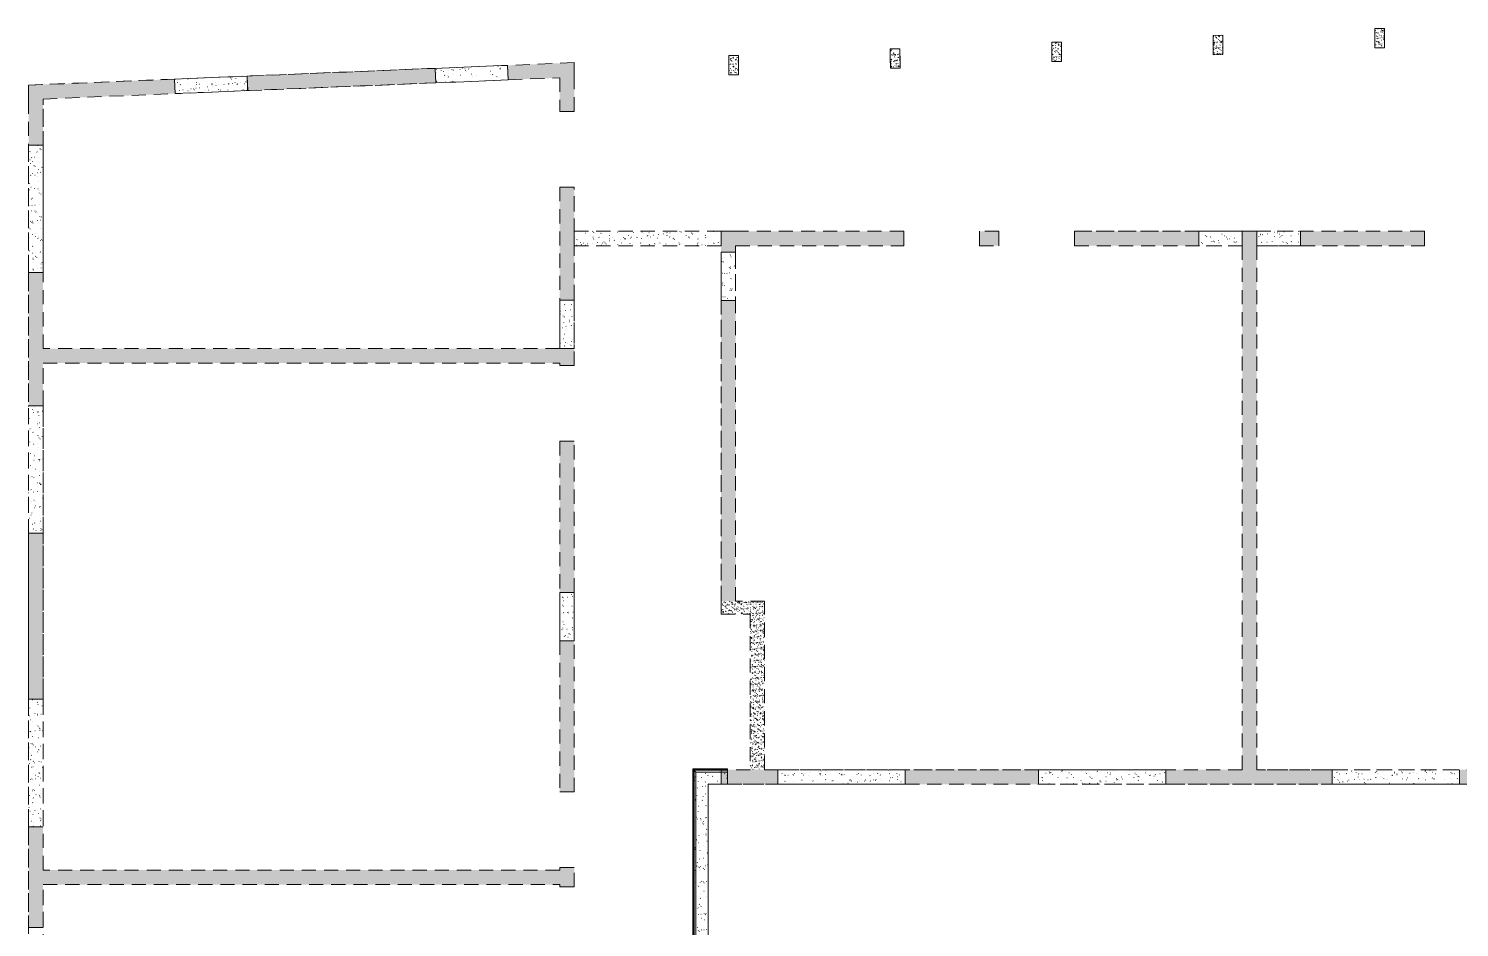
# Model space of a CAD drawing. Header units: metres. Extents: x 399 to 3028, y -427 to 863.
# Drawn here: x 589.57 to 607.33, y -393.47 to -382.33 of the extents above; entities that cross this region are included whole.
import ezdxf

# ---------------------------------------------------------------- set-up
doc = ezdxf.new("R2010")
doc.units = ezdxf.units.M
doc.linetypes.add('Caché', pattern=[0.265, 0.175, -0.09])
for name, color, linetype, lineweight in [('A-WALL', 113, 'Continuous', 18), ('A-WALL-PATT', 111, 'Continuous', 18), ('S-COLS', 52, 'Continuous', 18)]:
    doc.layers.add(name, color=color, linetype=linetype, lineweight=lineweight)
pattern_1 = [(37.5, (117.709333, -43.356), (-0.0020069574, 0.055181266), [0.004, -0.04, 0.004, -0.045, -0.046]), (37.5, (117.709333, -43.356), (-0.0020069574, 0.055181266), [-0.092, 0.004, -0.043]), (7.5, (117.70933, -43.356), (0.0509497245, 0.080337573), [0.004, -0.02, 0.004, -0.035, -0.015]), (7.5, (117.70933, -43.356), (0.0509497245, 0.080337573), [-0.063, 0.004, -0.011]), (327.5, (117.674333, -43.356), (0.0890447396, 0.0001853188), [0.004, -0.011, 0.004, -0.048, -0.067]), (327.5, (117.674333, -43.356), (0.0890447396, 0.0001853188), [-0.066, 0.004, -0.063]), (317.5, (117.67433, -43.356), (0.0859352035, 0.025693205), [0.004, -0.003, 0.004, -0.03, -0.039]), (317.5, (117.67433, -43.356), (0.0859352035, 0.025693205), [-0.041, 0.004, -0.035])]
pattern_2 = [(37.5, (117.70933, -43.356), (-0.004214223, 0.14676253), [0.003, -0.112, 0.003, -0.126, -0.124]), (37.5, (117.70933, -43.356), (-0.004214223, 0.14676253), [-0.245, 0.003, -0.12]), (7.5, (117.70933, -43.356), (0.135030934, 0.215468436), [0.003, -0.059, 0.003, -0.101, -0.04]), (7.5, (117.70933, -43.356), (0.135030934, 0.215468436), [-0.167, 0.003, -0.037]), (327.5, (117.61533, -43.356), (0.23745264, 0.000494183), [0.003, -0.035, 0.003, -0.134, -0.179]), (327.5, (117.61533, -43.356), (0.23745264, 0.000494183), [-0.175, 0.003, -0.176]), (317.5, (117.61533, -43.356), (0.22924279, 0.06663139), [0.003, -0.016, 0.003, -0.087, -0.103]), (317.5, (117.61533, -43.356), (0.22924279, 0.06663139), [-0.109, 0.003, -0.1])]

msp = doc.modelspace()

# ---------------------------------------------------------------- hatches: boundary and pattern name
at = {"layer": 'A-WALL', "linetype": 'Caché'}
h = msp.add_hatch(dxfattribs=at)
h.set_pattern_fill('FP_14', color=94, style=0, pattern_type=2)
h.set_pattern_definition(pattern_2)
h.paths.add_polyline_path([(592.2833, -382.9141), (592.2908, -383.094), (591.3915, -383.1311), (591.3841, -382.9513)])
h = msp.add_hatch(dxfattribs=at)
h.set_pattern_fill('FP_14', color=94, style=0, pattern_type=2)
h.set_pattern_definition(pattern_2)
h.paths.add_polyline_path([(595.5156, -382.7807), (595.523, -382.9605), (594.6238, -382.9977), (594.6163, -382.8178)])
h = msp.add_hatch(dxfattribs=at)
h.set_pattern_fill('FP_14', color=94, style=0, pattern_type=2)
h.set_pattern_definition(pattern_2)
h.paths.add_polyline_path([(589.7529, -385.3508), (589.5729, -385.3508), (589.5728, -383.7708), (589.7528, -383.7708)])
h = msp.add_hatch(dxfattribs=at)
h.set_pattern_fill('FP_14', color=94, style=0, pattern_type=2)
h.set_pattern_definition(pattern_2)
h.paths.add_polyline_path([(596.3429, -385.0179), (596.3429, -384.8379), (598.1654, -384.8379), (598.1654, -385.0179)])
h = msp.add_hatch(dxfattribs=at)
h.set_pattern_fill('FP_14', color=94, style=0, pattern_type=2)
h.set_pattern_definition(pattern_2)
h.paths.add_polyline_path([(604.0921, -384.8379), (604.6321, -384.8379), (604.6321, -385.0179), (604.0921, -385.0179)])
h = msp.add_hatch(dxfattribs=at)
h.set_pattern_fill('FP_14', color=94, style=0, pattern_type=2)
h.set_pattern_definition(pattern_2)
h.paths.add_polyline_path([(605.3521, -384.8379), (605.3521, -385.0179), (604.8121, -385.0179), (604.8121, -384.8379)])
h = msp.add_hatch(dxfattribs=at)
h.set_pattern_fill('FP_14', color=94, style=0, pattern_type=2)
h.set_pattern_definition(pattern_2)
h.paths.add_polyline_path([(598.1654, -385.6973), (598.1654, -385.0973), (598.3454, -385.0973), (598.3454, -385.6973)])
h = msp.add_hatch(dxfattribs=at)
h.set_pattern_fill('FP_14', color=94, style=0, pattern_type=2)
h.set_pattern_definition(pattern_2)
h.paths.add_polyline_path([(596.3429, -386.2942), (596.1629, -386.2942), (596.1629, -385.6942), (596.3429, -385.6942)])
h = msp.add_hatch(dxfattribs=at)
h.set_pattern_fill('FP_14', color=94, style=0, pattern_type=2)
h.set_pattern_definition(pattern_2)
h.paths.add_polyline_path([(589.7529, -388.5852), (589.5729, -388.5852), (589.5729, -387.0052), (589.7529, -387.0052)])
h = msp.add_hatch(dxfattribs=at)
h.set_pattern_fill('FP_14', color=94, style=0, pattern_type=2)
h.set_pattern_definition(pattern_2)
h.paths.add_polyline_path([(596.3429, -389.9194), (596.1629, -389.9194), (596.1629, -389.3194), (596.3429, -389.3194)])
h = msp.add_hatch(dxfattribs=at)
h.set_pattern_fill('FP_14', color=94, style=0, pattern_type=2)
h.set_pattern_definition(pattern_2)
h.paths.add_polyline_path([(589.753, -392.2252), (589.573, -392.2252), (589.5729, -390.6452), (589.7529, -390.6452)])
at = {"layer": 'A-WALL'}
h = msp.add_hatch(dxfattribs=at)
h.set_pattern_fill('FP_29', color=94, style=0, pattern_type=2)
h.set_pattern_definition([(37.638, (122.44833, -43.356), (-0.004567696, 0.146751955), [0.003, -0.112, 0.003, -0.126, -0.123]), (37.638, (122.44833, -43.356), (-0.004567696, 0.146751955), [-0.245, 0.003, -0.12]), (7.537, (122.44833, -43.356), (0.1339004, 0.215424424), [0.003, -0.059, 0.003, -0.101, -0.04]), (7.537, (122.44833, -43.356), (0.1339004, 0.215424424), [-0.166, 0.003, -0.036]), (327.371, (122.35533, -43.356), (0.23661097, 0.00049876), [0.003, -0.035, 0.003, -0.133, -0.178]), (327.371, (122.35533, -43.356), (0.23661097, 0.00049876), [-0.175, 0.003, -0.175]), (317.358, (122.35533, -43.356), (0.227936024, 0.06741787), [0.003, -0.016, 0.003, -0.086, -0.103]), (317.358, (122.35533, -43.356), (0.227936024, 0.06741787), [-0.109, 0.003, -0.099])])
h.paths.add_polyline_path([(597.813, -394.6674), (597.813, -391.5082), (597.853, -391.5482), (597.853, -394.6274)])
h = msp.add_hatch(dxfattribs=at)
h.set_pattern_fill('FP_36', color=94, style=0, pattern_type=2)
h.set_pattern_definition([(37.362, (117.70933, -46.788), (-0.004655543, 0.146165406), [0.003, -0.112, 0.003, -0.126, -0.124]), (37.362, (117.70933, -46.788), (-0.004655543, 0.146165406), [-0.245, 0.003, -0.12]), (7.463, (117.70933, -46.788), (0.135299935, 0.21438966), [0.003, -0.059, 0.003, -0.101, -0.04]), (7.463, (117.70933, -46.788), (0.135299935, 0.21438966), [-0.167, 0.003, -0.037]), (327.629, (117.61533, -46.788), (0.236915525, 0.0001842), [0.003, -0.035, 0.003, -0.134, -0.179]), (327.629, (117.61533, -46.788), (0.236915525, 0.0001842), [-0.175, 0.003, -0.175]), (317.642, (117.61533, -46.788), (0.22907695, 0.067199334), [0.003, -0.016, 0.003, -0.086, -0.103]), (317.642, (117.61533, -46.788), (0.22907695, 0.067199334), [-0.109, 0.003, -0.099])])
h.paths.add_polyline_path([(597.813, -391.5082), (598.2453, -391.5082), (598.2453, -391.5482), (597.853, -391.5482)])
at = {"layer": 'A-WALL', "linetype": 'Caché'}
h = msp.add_hatch(dxfattribs=at)
h.set_pattern_fill('FP_14', color=94, style=0, pattern_type=2)
h.set_pattern_definition(pattern_2)
h.paths.add_polyline_path([(597.853, -391.6982), (597.853, -391.5482), (598.2453, -391.5482), (598.2453, -391.6982), (598.003, -391.6982)])
h = msp.add_hatch(dxfattribs=at)
h.set_pattern_fill('FP_14', color=94, style=0, pattern_type=2)
h.set_pattern_definition(pattern_2)
h.paths.add_polyline_path([(598.8709, -391.6982), (598.8709, -391.5182), (600.4509, -391.5182), (600.4509, -391.6982)])
h = msp.add_hatch(dxfattribs=at)
h.set_pattern_fill('FP_14', color=94, style=0, pattern_type=2)
h.set_pattern_definition(pattern_2)
h.paths.add_polyline_path([(602.1053, -391.6982), (602.1053, -391.5182), (603.6853, -391.5182), (603.6853, -391.6982)])
h = msp.add_hatch(dxfattribs=at)
h.set_pattern_fill('FP_14', color=94, style=0, pattern_type=2)
h.set_pattern_definition(pattern_2)
h.paths.add_polyline_path([(605.7456, -391.6982), (605.7456, -391.5182), (607.3256, -391.5182), (607.3256, -391.6982)])
h = msp.add_hatch(dxfattribs=at)
h.set_pattern_fill('FP_14', color=94, style=0, pattern_type=2)
h.set_pattern_definition(pattern_2)
h.paths.add_polyline_path([(598.003, -394.6274), (597.853, -394.6274), (597.853, -391.6982), (598.003, -391.6982), (598.003, -394.4774)])
at = {"layer": 'A-WALL-PATT'}
h = msp.add_hatch(dxfattribs=at)
h.set_pattern_fill('FP_13', color=94, style=0, pattern_type=2)
h.set_pattern_definition(pattern_1)
h.paths.add_polyline_path([(595.523, -382.9605), (595.5156, -382.7807), (596.3428, -382.7465), (596.3428, -382.9267), (596.1628, -382.9341)])
h.paths.add_polyline_path([(592.2908, -383.094), (592.2833, -382.9141), (594.6163, -382.8178), (594.6238, -382.9977)])
h.paths.add_polyline_path([(589.5728, -383.2062), (589.5728, -383.026), (591.3841, -382.9513), (591.3915, -383.1311), (589.7528, -383.1987)])
h = msp.add_hatch(dxfattribs=at)
h.set_pattern_fill('FP_13', color=94, style=0, pattern_type=2)
h.set_pattern_definition(pattern_1)
h.paths.add_polyline_path([(596.1634, -418.609), (596.3434, -418.609), (596.3434, -419.1489), (596.1634, -419.1365)])
h.paths.add_polyline_path([(596.1633, -415.7945), (596.3433, -415.7945), (596.3433, -417.669), (596.1633, -417.669)])
h.paths.add_polyline_path([(596.1633, -413.3201), (596.3433, -413.3201), (596.3433, -415.1945), (596.1633, -415.1945)])
h.paths.add_polyline_path([(596.1633, -412.1401), (596.3433, -412.1401), (596.3433, -412.3801), (596.1633, -412.3801), (596.1633, -412.35), (596.1633, -412.17)])
h.paths.add_polyline_path([(596.1632, -409.3256), (596.3432, -409.3256), (596.3432, -411.2001), (596.1632, -411.2001)])
h.paths.add_polyline_path([(596.1632, -406.8511), (596.3432, -406.8511), (596.3432, -408.7256), (596.1632, -408.7256)])
h.paths.add_polyline_path([(596.1632, -405.6711), (596.3432, -405.6711), (596.3432, -405.9111), (596.1632, -405.9111), (596.1632, -405.881), (596.1632, -405.701)])
h.paths.add_polyline_path([(596.1631, -402.8573), (596.3431, -402.8573), (596.3432, -404.7311), (596.1632, -404.7311)])
h.paths.add_polyline_path([(596.1631, -400.3822), (596.3431, -400.3821), (596.3431, -402.2573), (596.1631, -402.2573)])
h.paths.add_polyline_path([(596.1631, -399.2022), (596.3431, -399.2021), (596.3431, -399.4421), (596.1631, -399.4422), (596.1631, -399.4121), (596.1631, -399.2321)])
h.paths.add_polyline_path([(596.163, -396.3877), (596.343, -396.3877), (596.3431, -398.2621), (596.1631, -398.2622)])
h.paths.add_polyline_path([(596.163, -393.9132), (596.343, -393.9132), (596.343, -395.7877), (596.163, -395.7877)])
h.paths.add_polyline_path([(596.163, -392.7332), (596.343, -392.7332), (596.343, -392.9732), (596.163, -392.9732), (596.163, -392.9431), (596.163, -392.7631)])
h.paths.add_polyline_path([(596.1629, -389.9194), (596.3429, -389.9194), (596.343, -391.7932), (596.163, -391.7932)])
h.paths.add_polyline_path([(596.1629, -387.4442), (596.3429, -387.4442), (596.3429, -389.3194), (596.1629, -389.3194)])
h.paths.add_polyline_path([(596.1629, -386.2942), (596.3429, -386.2942), (596.3429, -386.5042), (596.1629, -386.5042), (596.1629, -386.4742)])
h.paths.add_polyline_path([(596.1629, -384.2917), (596.3429, -384.2917), (596.3429, -385.6942), (596.1629, -385.6942)])
h.paths.add_polyline_path([(596.1628, -382.9341), (596.3428, -382.9267), (596.3428, -383.3517), (596.1628, -383.3517)])
h = msp.add_hatch(dxfattribs=at)
h.set_pattern_fill('FP_13', color=94, style=0, pattern_type=2)
h.set_pattern_definition(pattern_1)
h.paths.add_polyline_path([(589.7528, -383.7708), (589.5728, -383.7708), (589.5728, -383.2062), (589.7528, -383.1987)])
h.paths.add_polyline_path([(589.7529, -387.0052), (589.5729, -387.0052), (589.5729, -385.3508), (589.7529, -385.3508), (589.7529, -386.2943), (589.7529, -386.4743)])
h.paths.add_polyline_path([(589.7529, -390.6452), (589.5729, -390.6452), (589.5729, -388.5852), (589.7529, -388.5852)])
h.paths.add_polyline_path([(589.753, -393.4741), (589.573, -393.4741), (589.573, -392.2252), (589.753, -392.2252), (589.753, -392.7632), (589.753, -392.9432)])
h.paths.add_polyline_path([(589.753, -397.1141), (589.573, -397.1141), (589.573, -395.0541), (589.753, -395.0541)])
h.paths.add_polyline_path([(589.7531, -399.9431), (589.5731, -399.9431), (589.5731, -398.6941), (589.7531, -398.6941), (589.7531, -399.2322), (589.7531, -399.4122)])
h.paths.add_polyline_path([(589.7531, -403.5831), (589.5731, -403.5831), (589.5731, -401.5231), (589.7531, -401.5231)])
h.paths.add_polyline_path([(589.7532, -406.412), (589.5732, -406.412), (589.5732, -405.1631), (589.7532, -405.1631), (589.7532, -405.7011), (589.7532, -405.8811)])
h.paths.add_polyline_path([(589.7532, -410.052), (589.5732, -410.052), (589.5732, -407.992), (589.7532, -407.992)])
h.paths.add_polyline_path([(589.7533, -412.881), (589.5733, -412.881), (589.5733, -411.632), (589.7533, -411.632), (589.7533, -412.1701), (589.7533, -412.3501)])
h.paths.add_polyline_path([(589.7533, -416.521), (589.5733, -416.521), (589.5733, -414.461), (589.7533, -414.461)])
h.paths.add_polyline_path([(589.7534, -418.8738), (589.5734, -418.8614), (589.5734, -418.101), (589.7534, -418.101), (589.7534, -418.6934)])
h = msp.add_hatch(dxfattribs=at)
h.set_pattern_fill('FP_13', color=94, style=0, pattern_type=2)
h.set_pattern_definition(pattern_1)
h.paths.add_polyline_path([(598.3454, -385.0973), (598.1654, -385.0973), (598.1654, -384.8379), (598.3454, -384.8379), (598.3454, -385.0179)])
h.paths.add_polyline_path([(598.3454, -389.4287), (598.1654, -389.4287), (598.1654, -385.6973), (598.3454, -385.6973)])
h = msp.add_hatch(dxfattribs=at)
h.set_pattern_fill('FP_13', color=94, style=0, pattern_type=2)
h.set_pattern_definition(pattern_1)
h.paths.add_polyline_path([(614.2012, -385.0179), (614.2012, -384.8379), (614.5161, -384.8379), (614.5161, -385.0179), (614.3361, -385.0179)])
h.paths.add_polyline_path([(611.4857, -385.0179), (611.4857, -384.8379), (613.2612, -384.8379), (613.2612, -385.0179)])
h.paths.add_polyline_path([(609.0207, -385.0179), (609.0207, -384.8379), (610.8857, -384.8379), (610.8857, -385.0179)])
h.paths.add_polyline_path([(607.8313, -385.0179), (607.8313, -384.8379), (608.0807, -384.8379), (608.0807, -385.0179), (608.0472, -385.0179), (607.8672, -385.0179)])
h.paths.add_polyline_path([(605.3521, -385.0179), (605.3521, -384.8379), (606.8913, -384.8379), (606.8913, -385.0179)])
h.paths.add_polyline_path([(604.6321, -385.0179), (604.6321, -384.8379), (604.8121, -384.8379), (604.8121, -385.0179)])
h.paths.add_polyline_path([(602.5518, -385.0179), (602.5518, -384.8379), (604.0921, -384.8379), (604.0921, -385.0179)])
h.paths.add_polyline_path([(601.3718, -385.0179), (601.3718, -384.8379), (601.6118, -384.8379), (601.6118, -385.0179)])
h.paths.add_polyline_path([(598.3454, -385.0179), (598.3454, -384.8379), (600.4318, -384.8379), (600.4318, -385.0179)])
h = msp.add_hatch(dxfattribs=at)
h.set_pattern_fill('FP_13', color=94, style=0, pattern_type=2)
h.set_pattern_definition(pattern_1)
h.paths.add_polyline_path([(604.8121, -391.5182), (604.6321, -391.5182), (604.6321, -385.0179), (604.8121, -385.0179)])
h = msp.add_hatch(dxfattribs=at)
h.set_pattern_fill('FP_13', color=94, style=0, pattern_type=2)
h.set_pattern_definition(pattern_1)
h.paths.add_polyline_path([(589.7529, -386.4743), (589.7529, -386.2943), (596.1629, -386.2942), (596.1629, -386.4742)])
h = msp.add_hatch(dxfattribs=at)
h.set_pattern_fill('FP_13', color=94, style=0, pattern_type=2)
h.set_pattern_definition(pattern_1)
h.paths.add_polyline_path([(598.1654, -389.5887), (598.1654, -389.4287), (598.3454, -389.4287), (598.7055, -389.4286), (598.7055, -389.5886), (598.5255, -389.5886)])
h = msp.add_hatch(dxfattribs=at)
h.set_pattern_fill('FP_13', color=94, style=0, pattern_type=2)
h.set_pattern_definition(pattern_1)
h.paths.add_polyline_path([(598.5255, -389.5886), (598.7055, -389.5886), (598.7055, -391.5182), (598.5255, -391.5182)])
h = msp.add_hatch(dxfattribs=at)
h.set_pattern_fill('FP_13', color=94, style=0, pattern_type=2)
h.set_pattern_definition(pattern_1)
h.paths.add_polyline_path([(613.7942, -391.6982), (613.7942, -391.5182), (613.9862, -391.5182), (614.1462, -391.5182), (614.5161, -391.5182), (614.5161, -391.6982)])
h.paths.add_polyline_path([(610.1541, -391.6982), (610.1541, -391.5182), (612.2142, -391.5182), (612.2142, -391.6982)])
h.paths.add_polyline_path([(607.3256, -391.6982), (607.3256, -391.5182), (607.8672, -391.5182), (608.0472, -391.5182), (608.5741, -391.5182), (608.5741, -391.6982)])
h.paths.add_polyline_path([(603.6853, -391.6982), (603.6853, -391.5182), (604.6321, -391.5182), (604.8121, -391.5182), (605.7456, -391.5182), (605.7456, -391.6982)])
h.paths.add_polyline_path([(600.4509, -391.6982), (600.4509, -391.5182), (602.1053, -391.5182), (602.1053, -391.6982)])
h.paths.add_polyline_path([(598.1655, -391.6982), (598.1655, -391.5182), (598.5255, -391.5182), (598.7055, -391.5182), (598.8709, -391.5182), (598.8709, -391.6982)])
h = msp.add_hatch(dxfattribs=at)
h.set_pattern_fill('FP_13', color=94, style=0, pattern_type=2)
h.set_pattern_definition(pattern_1)
h.paths.add_polyline_path([(589.753, -392.9432), (589.753, -392.7632), (596.163, -392.7631), (596.163, -392.9431)])
at = {"layer": 'S-COLS', "linetype": 'Caché'}
h = msp.add_hatch(dxfattribs=at)
h.set_pattern_fill('FP_13', color=94, style=0, pattern_type=2)
h.set_pattern_definition(pattern_1)
h.paths.add_polyline_path([(606.2757, -382.5653), (606.2751, -382.3253), (606.3951, -382.3251), (606.3957, -382.5651)])
h = msp.add_hatch(dxfattribs=at)
h.set_pattern_fill('FP_13', color=94, style=0, pattern_type=2)
h.set_pattern_definition(pattern_1)
h.paths.add_polyline_path([(602.2686, -382.7315), (602.268, -382.4915), (602.388, -382.4912), (602.3886, -382.7312)])
h = msp.add_hatch(dxfattribs=at)
h.set_pattern_fill('FP_13', color=94, style=0, pattern_type=2)
h.set_pattern_definition(pattern_1)
h.paths.add_polyline_path([(604.2721, -382.6484), (604.2716, -382.4084), (604.3916, -382.4081), (604.3921, -382.6481)])
h = msp.add_hatch(dxfattribs=at)
h.set_pattern_fill('FP_13', color=94, style=0, pattern_type=2)
h.set_pattern_definition(pattern_1)
h.paths.add_polyline_path([(598.2615, -382.8976), (598.2609, -382.6576), (598.3809, -382.6574), (598.3815, -382.8974)])
h = msp.add_hatch(dxfattribs=at)
h.set_pattern_fill('FP_13', color=94, style=0, pattern_type=2)
h.set_pattern_definition(pattern_1)
h.paths.add_polyline_path([(600.265, -382.8146), (600.2645, -382.5746), (600.3845, -382.5743), (600.385, -382.8143)])

# ---------------------------------------------------------------- linework, layer by layer
at = {"layer": 'A-WALL', "color": 94, "linetype": 'Caché'}
for p, q in [((596.3428, -382.7465), (589.5728, -383.026)), ((596.3428, -382.7465), (595.5156, -382.7807)), ((596.3428, -382.9267), (596.3428, -382.7465)), ((596.3428, -382.7465), (596.3428, -382.9267)), ((596.3428, -382.7465), (596.3428, -382.7465)), ((591.3841, -382.9513), (592.2833, -382.9141)), ((594.6163, -382.8178), (592.2833, -382.9141)), ((592.2833, -382.9141), (592.2908, -383.094)), ((592.2908, -383.094), (592.2833, -382.9141)), ((592.2833, -382.9141), (592.2833, -382.9141)), ((594.6163, -382.8178), (595.5156, -382.7807)), ((594.6238, -382.9977), (594.6163, -382.8178)), ((594.6238, -382.9977), (594.6163, -382.8178)), ((594.6163, -382.8178), (594.6163, -382.8178)), ((595.5156, -382.7807), (595.523, -382.9605)), ((595.523, -382.9605), (595.5156, -382.7807)), ((595.5156, -382.7807), (595.5156, -382.7807)), ((591.3841, -382.9513), (589.5728, -383.026)), ((589.5728, -383.026), (589.5728, -383.2062)), ((589.5728, -383.2062), (589.5728, -383.026)), ((589.5728, -383.026), (589.5728, -383.026)), ((589.7528, -383.1987), (596.1628, -382.9341)), ((591.3915, -383.1311), (591.3841, -382.9513)), ((591.3915, -383.1311), (591.3841, -382.9513)), ((591.3841, -382.9513), (591.3841, -382.9513)), ((592.2908, -383.094), (591.3915, -383.1311)), ((592.2908, -383.094), (594.6238, -382.9977)), ((592.2908, -383.094), (592.2908, -383.094)), ((595.523, -382.9605), (594.6238, -382.9977)), ((594.6238, -382.9977), (594.6238, -382.9977)), ((595.523, -382.9605), (596.1628, -382.9341)), ((595.523, -382.9605), (595.523, -382.9605)), ((596.1628, -382.9341), (596.1628, -383.3517)), ((596.1628, -382.9341), (596.1628, -382.9341)), ((596.1628, -382.9341), (596.1628, -383.3517)), ((596.3428, -383.3517), (596.3428, -382.9267)), ((596.3428, -383.3517), (596.3428, -382.9267)), ((589.5728, -383.2062), (589.5728, -383.7708)), ((589.5728, -383.2062), (589.5734, -418.8614)), ((589.7528, -383.1987), (591.3915, -383.1311)), ((589.7528, -383.7708), (589.7528, -383.1987)), ((589.7529, -386.2943), (589.7528, -383.1987)), ((589.7528, -383.1987), (589.7528, -383.1987)), ((591.3915, -383.1311), (591.3915, -383.1311)), ((596.1628, -383.3517), (596.3428, -383.3517)), ((596.1628, -383.3517), (596.1628, -383.3517)), ((596.3428, -383.3517), (596.1628, -383.3517)), ((596.3428, -383.3517), (596.3428, -383.3517)), ((589.5728, -383.7708), (589.7528, -383.7708)), ((589.5728, -383.7708), (589.7528, -383.7708)), ((589.5729, -385.3508), (589.5728, -383.7708)), ((589.5728, -383.7708), (589.5728, -383.7708)), ((589.7528, -383.7708), (589.7528, -383.7708)), ((589.7528, -383.7708), (589.7529, -385.3508)), ((596.1629, -384.2917), (596.1629, -385.6942)), ((596.3429, -384.2917), (596.1629, -384.2917)), ((596.1629, -384.2917), (596.1629, -384.2917)), ((596.1629, -384.2917), (596.1629, -386.2942)), ((596.1629, -384.2917), (596.3429, -384.2917)), ((596.3429, -385.6942), (596.3429, -384.2917)), ((596.3429, -386.5042), (596.3429, -384.2917)), ((596.3429, -384.2917), (596.3429, -384.2917)), ((596.3429, -384.8379), (596.3429, -384.8379)), ((596.3429, -384.8379), (598.1654, -384.8379)), ((598.1654, -384.8379), (596.3429, -384.8379)), ((596.3429, -385.0179), (596.3429, -384.8379)), ((596.3429, -384.8379), (596.3429, -385.0179)), ((598.3454, -384.8379), (598.1654, -384.8379)), ((598.1654, -384.8379), (598.1654, -385.0973)), ((598.1654, -384.8379), (598.3454, -384.8379)), ((598.1654, -384.8379), (598.1654, -384.8379)), ((598.1654, -384.8379), (598.1654, -389.4282)), ((598.1654, -384.8379), (598.1654, -384.8379)), ((598.1654, -384.8379), (598.1654, -385.0179)), ((598.1654, -385.0179), (598.1654, -384.8379)), ((600.4318, -384.8379), (598.3454, -384.8379)), ((600.4318, -384.8379), (598.3454, -384.8379)), ((600.4318, -385.0179), (600.4318, -384.8379)), ((600.4318, -384.8379), (600.4318, -385.0179)), ((600.4318, -384.8379), (600.4318, -384.8379)), ((601.6118, -384.8379), (601.3718, -384.8379)), ((601.3718, -384.8379), (601.3718, -385.0179)), ((601.3718, -385.0179), (601.3718, -384.8379)), ((601.6118, -384.8379), (601.3718, -384.8379)), ((601.3718, -384.8379), (601.3718, -384.8379)), ((601.6118, -385.0179), (601.6118, -384.8379)), ((601.6118, -384.8379), (601.6118, -385.0179)), ((601.6118, -384.8379), (601.6118, -384.8379)), ((604.0921, -384.8379), (602.5518, -384.8379)), ((602.5518, -384.8379), (602.5518, -385.0179)), ((602.5518, -385.0179), (602.5518, -384.8379)), ((606.8913, -384.8379), (602.5518, -384.8379)), ((602.5518, -384.8379), (602.5518, -384.8379)), ((604.0921, -385.0179), (604.0921, -384.8379)), ((604.0921, -385.0179), (604.0921, -384.8379)), ((604.0921, -384.8379), (604.0921, -384.8379)), ((604.0921, -384.8379), (604.6321, -384.8379)), ((604.8121, -384.8379), (604.6321, -384.8379)), ((604.6321, -384.8379), (604.6321, -385.0179)), ((604.6321, -385.0179), (604.6321, -384.8379)), ((604.6321, -384.8379), (604.6321, -384.8379)), ((604.8121, -385.0179), (604.8121, -384.8379)), ((604.8121, -385.0179), (604.8121, -384.8379)), ((604.8121, -384.8379), (604.8121, -384.8379)), ((604.8121, -384.8379), (605.3521, -384.8379)), ((606.8913, -384.8379), (605.3521, -384.8379)), ((605.3521, -384.8379), (605.3521, -385.0179)), ((605.3521, -385.0179), (605.3521, -384.8379)), ((605.3521, -384.8379), (605.3521, -384.8379)), ((606.8913, -385.0179), (606.8913, -384.8379)), ((606.8913, -384.8379), (606.8913, -385.0179)), ((606.8913, -384.8379), (606.8913, -384.8379)), ((596.3429, -385.0179), (598.1654, -385.0179)), ((598.1654, -385.0179), (596.3429, -385.0179)), ((596.3429, -385.0179), (596.3429, -385.0179)), ((598.1654, -385.0179), (598.1654, -385.0179)), ((598.3454, -385.0973), (598.3454, -385.0179)), ((598.3454, -389.4282), (598.3454, -385.0179)), ((598.3454, -385.0179), (600.4318, -385.0179)), ((598.3454, -385.0179), (598.3454, -385.0179)), ((598.3454, -385.0179), (600.4318, -385.0179)), ((600.4318, -385.0179), (600.4318, -385.0179)), ((601.3718, -385.0179), (601.6118, -385.0179)), ((601.3718, -385.0179), (601.3718, -385.0179)), ((601.3718, -385.0179), (601.6118, -385.0179)), ((601.6118, -385.0179), (601.6118, -385.0179)), ((602.5518, -385.0179), (604.0921, -385.0179)), ((602.5518, -385.0179), (602.5518, -385.0179)), ((602.5518, -385.0179), (604.6321, -385.0179)), ((604.0921, -385.0179), (604.0921, -385.0179)), ((604.6321, -385.0179), (604.0921, -385.0179)), ((604.6321, -385.0179), (604.6321, -391.5182)), ((604.6321, -385.0179), (604.6321, -385.0179)), ((604.6321, -385.0179), (604.6321, -391.5182)), ((604.8121, -385.0179), (606.8913, -385.0179)), ((605.3521, -385.0179), (604.8121, -385.0179)), ((604.8121, -391.5182), (604.8121, -385.0179)), ((604.8121, -391.5182), (604.8121, -385.0179)), ((604.8121, -385.0179), (604.8121, -385.0179)), ((605.3521, -385.0179), (606.8913, -385.0179)), ((605.3521, -385.0179), (605.3521, -385.0179)), ((606.8913, -385.0179), (606.8913, -385.0179)), ((598.1654, -385.0973), (598.3454, -385.0973)), ((598.3454, -385.0973), (598.1654, -385.0973)), ((598.1654, -385.6973), (598.1654, -385.0973)), ((598.1654, -385.0973), (598.1654, -385.0973)), ((598.3454, -385.0973), (598.3454, -385.0973)), ((598.3454, -385.0973), (598.3454, -385.6973)), ((589.7529, -385.3508), (589.5729, -385.3508)), ((589.5729, -385.3508), (589.5729, -387.0052)), ((589.5729, -385.3508), (589.7529, -385.3508)), ((589.5729, -385.3508), (589.5729, -385.3508)), ((589.7529, -386.2943), (589.7529, -385.3508)), ((589.7529, -385.3508), (589.7529, -385.3508)), ((596.1629, -385.6942), (596.3429, -385.6942)), ((596.1629, -385.6942), (596.1629, -385.6942)), ((596.1629, -386.2942), (596.1629, -385.6942)), ((596.1629, -385.6942), (596.3429, -385.6942)), ((596.3429, -385.6942), (596.3429, -385.6942)), ((596.3429, -385.6942), (596.3429, -386.2942)), ((598.3454, -385.6973), (598.1654, -385.6973)), ((598.1654, -385.6973), (598.1654, -389.4287)), ((598.3454, -385.6973), (598.1654, -385.6973)), ((598.1654, -385.6973), (598.1654, -385.6973)), ((598.3454, -389.4287), (598.3454, -385.6973)), ((598.3454, -385.6973), (598.3454, -385.6973)), ((596.1629, -386.2942), (589.7529, -386.2943)), ((596.1629, -386.2942), (589.7529, -386.2943)), ((589.7529, -386.2943), (589.7529, -386.2943)), ((596.3429, -386.2942), (596.1629, -386.2942)), ((596.1629, -386.2942), (596.3429, -386.2942)), ((596.1629, -386.2942), (596.1629, -386.2942)), ((596.3429, -386.5042), (596.3429, -386.2942)), ((596.3429, -386.2942), (596.3429, -386.2942)), ((589.7529, -386.4743), (596.1629, -386.4742)), ((589.7529, -386.4743), (596.1629, -386.4742)), ((589.7529, -387.0052), (589.7529, -386.4743)), ((589.753, -392.7632), (589.7529, -386.4743)), ((589.7529, -386.4743), (589.7529, -386.4743)), ((596.1629, -386.4742), (596.1629, -386.5042)), ((596.1629, -386.4742), (596.1629, -386.5042)), ((596.1629, -386.4742), (596.1629, -386.4742)), ((596.1629, -386.5042), (596.3429, -386.5042)), ((596.1629, -386.5042), (596.1629, -386.5042)), ((596.3429, -386.5042), (596.1629, -386.5042)), ((596.3429, -386.5042), (596.3429, -386.5042)), ((589.5729, -387.0052), (589.7529, -387.0052)), ((589.5729, -387.0052), (589.7529, -387.0052)), ((589.5729, -388.5852), (589.5729, -387.0052)), ((589.5729, -387.0052), (589.5729, -387.0052)), ((589.7529, -387.0052), (589.7529, -387.0052)), ((589.7529, -387.0052), (589.7529, -388.5852)), ((596.1629, -387.4442), (596.1629, -389.3194)), ((596.3429, -387.4442), (596.1629, -387.4442)), ((596.1629, -387.4442), (596.1629, -387.4442)), ((596.1629, -387.4442), (596.163, -391.7932)), ((596.1629, -387.4442), (596.3429, -387.4442)), ((596.3429, -389.3194), (596.3429, -387.4442)), ((596.343, -391.7932), (596.3429, -387.4442)), ((596.3429, -387.4442), (596.3429, -387.4442)), ((589.7529, -388.5852), (589.5729, -388.5852)), ((589.5729, -388.5852), (589.5729, -390.6452)), ((589.5729, -388.5852), (589.7529, -388.5852)), ((589.5729, -388.5852), (589.5729, -388.5852)), ((589.7529, -390.6452), (589.7529, -388.5852)), ((589.7529, -388.5852), (589.7529, -388.5852)), ((596.1629, -389.3194), (596.3429, -389.3194)), ((596.1629, -389.3194), (596.1629, -389.3194)), ((596.1629, -389.9194), (596.1629, -389.3194)), ((596.1629, -389.3194), (596.3429, -389.3194)), ((596.3429, -389.3194), (596.3429, -389.3194)), ((596.3429, -389.3194), (596.3429, -389.9194)), ((598.1654, -389.4282), (598.1654, -389.4287)), ((598.1654, -389.4287), (598.1654, -389.5887)), ((598.1654, -389.5887), (598.1654, -389.4287)), ((598.3454, -389.4287), (598.3454, -389.4282)), ((598.7055, -389.4286), (598.3454, -389.4287)), ((598.7055, -389.4286), (598.3454, -389.4287)), ((598.3454, -389.4287), (598.3454, -389.4287)), ((598.7055, -389.5886), (598.7055, -389.4286)), ((598.7055, -389.4286), (598.7055, -389.5886)), ((598.7055, -389.4286), (598.7055, -389.4286)), ((598.1654, -389.5887), (598.5255, -389.5886)), ((598.1654, -389.5887), (598.5255, -389.5886)), ((598.1654, -389.5887), (598.1654, -389.5887)), ((598.5255, -389.5886), (598.5255, -391.5182)), ((598.5255, -389.5886), (598.5255, -391.5182)), ((598.5255, -389.5886), (598.5255, -389.5886)), ((598.7055, -391.5182), (598.7055, -389.5886)), ((598.7055, -391.5182), (598.7055, -389.5886)), ((596.1629, -389.9194), (596.163, -391.7932)), ((596.3429, -389.9194), (596.1629, -389.9194)), ((596.1629, -389.9194), (596.1629, -389.9194)), ((596.1629, -389.9194), (596.3429, -389.9194)), ((596.343, -391.7932), (596.3429, -389.9194)), ((596.3429, -389.9194), (596.3429, -389.9194)), ((589.5729, -390.6452), (589.7529, -390.6452)), ((589.5729, -390.6452), (589.7529, -390.6452)), ((589.573, -392.2252), (589.5729, -390.6452)), ((589.5729, -390.6452), (589.5729, -390.6452)), ((589.7529, -390.6452), (589.7529, -390.6452)), ((589.7529, -390.6452), (589.753, -392.2252)), ((598.2453, -391.5482), (597.853, -391.5482)), ((597.853, -391.5482), (597.853, -391.5482)), ((597.853, -391.5482), (597.853, -391.5482)), ((597.853, -391.5482), (598.2453, -391.5482)), ((597.853, -391.6982), (597.853, -391.5482)), ((597.853, -391.5482), (597.853, -391.6982)), ((598.5255, -391.5182), (598.1655, -391.5182)), ((598.1655, -391.5182), (598.1655, -391.6982)), ((598.1655, -391.6982), (598.1655, -391.5182)), ((598.1655, -391.5182), (598.1655, -391.5182)), ((598.2453, -391.5182), (598.1655, -391.5182)), ((598.5255, -391.5182), (598.2453, -391.5182)), ((598.2453, -391.5482), (598.2453, -391.5482)), ((598.2453, -391.5482), (598.2453, -391.5482)), ((598.2453, -391.5482), (598.2453, -391.6982)), ((598.2453, -391.5482), (598.2453, -391.6982)), ((598.5255, -391.5182), (598.5255, -391.5182)), ((598.8709, -391.5182), (598.7055, -391.5182)), ((604.6321, -391.5182), (598.7055, -391.5182)), ((598.7055, -391.5182), (598.7055, -391.5182)), ((598.8709, -391.6982), (598.8709, -391.5182)), ((598.8709, -391.5182), (598.8709, -391.6982)), ((598.8709, -391.5182), (598.8709, -391.5182)), ((598.8709, -391.5182), (600.4509, -391.5182)), ((602.1053, -391.5182), (600.4509, -391.5182)), ((600.4509, -391.5182), (600.4509, -391.6982)), ((600.4509, -391.5182), (600.4509, -391.6982)), ((600.4509, -391.5182), (600.4509, -391.5182)), ((602.1053, -391.6982), (602.1053, -391.5182)), ((602.1053, -391.5182), (602.1053, -391.6982)), ((602.1053, -391.5182), (602.1053, -391.5182)), ((602.1053, -391.5182), (603.6853, -391.5182)), ((604.6321, -391.5182), (603.6853, -391.5182)), ((603.6853, -391.5182), (603.6853, -391.6982)), ((603.6853, -391.5182), (603.6853, -391.6982)), ((603.6853, -391.5182), (603.6853, -391.5182)), ((604.6321, -391.5182), (604.6321, -391.5182)), ((605.7456, -391.5182), (604.8121, -391.5182)), ((607.8672, -391.5182), (604.8121, -391.5182)), ((604.8121, -391.5182), (604.8121, -391.5182)), ((605.7456, -391.6982), (605.7456, -391.5182)), ((605.7456, -391.5182), (605.7456, -391.6982)), ((605.7456, -391.5182), (605.7456, -391.5182)), ((605.7456, -391.5182), (607.3256, -391.5182)), ((607.8672, -391.5182), (607.3256, -391.5182)), ((607.3256, -391.5182), (607.3256, -391.6982)), ((607.3256, -391.5182), (607.3256, -391.6982)), ((607.3256, -391.5182), (607.3256, -391.5182)), ((596.163, -391.7932), (596.343, -391.7932)), ((596.163, -391.7932), (596.163, -391.7932)), ((596.343, -391.7932), (596.163, -391.7932)), ((596.343, -391.7932), (596.343, -391.7932)), ((597.853, -391.6982), (597.853, -394.6274)), ((597.853, -394.6274), (597.853, -391.6982)), ((598.003, -391.6982), (598.2453, -391.6982)), ((598.2453, -391.6982), (598.003, -391.6982)), ((598.003, -394.4774), (598.003, -391.6982)), ((598.003, -391.6982), (598.003, -391.6982)), ((598.003, -391.6982), (598.003, -394.4774)), ((598.1655, -391.6982), (598.8709, -391.6982)), ((598.1655, -391.6982), (598.1655, -391.6982)), ((598.1655, -391.6982), (598.2453, -391.6982)), ((598.2453, -391.6982), (614.4187, -391.6982)), ((598.2453, -391.6982), (598.2453, -391.6982)), ((600.4509, -391.6982), (598.8709, -391.6982)), ((598.8709, -391.6982), (598.8709, -391.6982)), ((600.4509, -391.6982), (602.1053, -391.6982)), ((600.4509, -391.6982), (600.4509, -391.6982)), ((603.6853, -391.6982), (602.1053, -391.6982)), ((602.1053, -391.6982), (602.1053, -391.6982)), ((603.6853, -391.6982), (605.7456, -391.6982)), ((603.6853, -391.6982), (603.6853, -391.6982)), ((607.3256, -391.6982), (605.7456, -391.6982)), ((605.7456, -391.6982), (605.7456, -391.6982)), ((607.3256, -391.6982), (608.5741, -391.6982)), ((607.3256, -391.6982), (607.3256, -391.6982)), ((589.753, -392.2252), (589.573, -392.2252)), ((589.573, -392.2252), (589.573, -393.4741)), ((589.573, -392.2252), (589.753, -392.2252)), ((589.573, -392.2252), (589.573, -392.2252)), ((589.753, -392.7632), (589.753, -392.2252)), ((589.753, -392.2252), (589.753, -392.2252)), ((596.163, -392.7631), (589.753, -392.7632)), ((596.163, -392.7631), (589.753, -392.7632)), ((589.753, -392.7632), (589.753, -392.7632)), ((596.163, -392.7332), (596.163, -392.7631)), ((596.343, -392.7332), (596.163, -392.7332)), ((596.163, -392.7332), (596.163, -392.7332)), ((596.163, -392.7332), (596.163, -392.7631)), ((596.163, -392.7332), (596.343, -392.7332)), ((596.163, -392.7631), (596.163, -392.7631)), ((596.343, -392.9732), (596.343, -392.7332)), ((596.343, -392.9732), (596.343, -392.7332)), ((596.343, -392.7332), (596.343, -392.7332)), ((589.753, -392.9432), (596.163, -392.9431)), ((589.753, -392.9432), (596.163, -392.9431)), ((589.753, -393.4741), (589.753, -392.9432)), ((589.7531, -399.2322), (589.753, -392.9432)), ((589.753, -392.9432), (589.753, -392.9432)), ((596.163, -392.9431), (596.163, -392.9732)), ((596.163, -392.9431), (596.163, -392.9732)), ((596.163, -392.9431), (596.163, -392.9431)), ((596.163, -392.9732), (596.343, -392.9732)), ((596.163, -392.9732), (596.163, -392.9732)), ((596.343, -392.9732), (596.163, -392.9732)), ((596.343, -392.9732), (596.343, -392.9732)), ((589.573, -393.4741), (589.753, -393.4741)), ((589.753, -393.4741), (589.753, -393.4741))]:
    msp.add_line(p, q, dxfattribs=at)
at = {"layer": 'A-WALL'}
for p, q in [((597.823, -391.5182), (597.813, -391.5082)), ((597.813, -391.5082), (597.813, -391.5082)), ((597.813, -391.5082), (597.853, -391.5482)), ((597.813, -391.5082), (597.813, -394.6674)), ((597.813, -391.5082), (597.813, -394.6674)), ((597.853, -391.5482), (597.813, -391.5082)), ((597.813, -391.5082), (597.813, -391.5082)), ((597.813, -391.5082), (597.823, -391.5182)), ((598.2453, -391.5082), (597.813, -391.5082)), ((598.2453, -391.5082), (597.813, -391.5082)), ((597.8242, -391.5195), (597.823, -391.5182)), ((597.823, -391.5182), (597.823, -394.6574)), ((597.823, -391.5182), (597.8242, -391.5195)), ((598.2453, -391.5182), (597.823, -391.5182)), ((597.8305, -391.5257), (597.8242, -391.5195)), ((597.8242, -391.5195), (597.8243, -394.6562)), ((597.8242, -391.5195), (597.8305, -391.5257)), ((598.2453, -391.5195), (597.8242, -391.5195)), ((597.853, -391.5482), (597.8305, -391.5257)), ((597.8305, -391.5257), (597.8305, -391.5257)), ((597.8305, -391.5257), (597.8305, -394.6499)), ((597.8305, -391.5257), (597.8305, -394.6499)), ((597.8305, -391.5257), (597.8305, -391.5257)), ((597.8305, -391.5257), (597.853, -391.5482)), ((598.2453, -391.5257), (597.8305, -391.5257)), ((598.2453, -391.5257), (597.8305, -391.5257)), ((597.853, -391.5482), (597.853, -391.5482)), ((597.853, -394.6274), (597.853, -391.5482)), ((597.853, -391.5482), (597.853, -394.6274)), ((597.853, -391.5482), (597.853, -391.5482)), ((597.853, -391.5482), (598.2453, -391.5482)), ((598.2453, -391.5482), (597.853, -391.5482)), ((598.2453, -391.5182), (598.2453, -391.5082)), ((598.2453, -391.5082), (598.2453, -391.5082)), ((598.2453, -391.5082), (598.2453, -391.5482)), ((598.2453, -391.5195), (598.2453, -391.5182)), ((598.2453, -391.5257), (598.2453, -391.5195)), ((598.2453, -391.5482), (598.2453, -391.5257)), ((598.2453, -391.5257), (598.2453, -391.5257)), ((598.2453, -391.5482), (598.2453, -391.5482))]:
    msp.add_line(p, q, dxfattribs=at)
at = {"layer": 'S-COLS', "color": 94, "linetype": 'Caché'}
for p, q in [((606.3951, -382.3251), (606.2751, -382.3253)), ((606.2751, -382.3253), (606.3951, -382.3251)), ((606.2751, -382.3253), (606.2757, -382.5653)), ((606.2757, -382.5653), (606.2751, -382.3253)), ((606.2751, -382.3253), (606.2751, -382.3253)), ((606.3957, -382.5651), (606.3951, -382.3251)), ((606.3951, -382.3251), (606.3957, -382.5651)), ((606.3951, -382.3251), (606.3951, -382.3251)), ((602.388, -382.4912), (602.268, -382.4915)), ((602.268, -382.4915), (602.388, -382.4912)), ((602.268, -382.4915), (602.2686, -382.7315)), ((602.2686, -382.7315), (602.268, -382.4915)), ((602.268, -382.4915), (602.268, -382.4915)), ((602.3886, -382.7312), (602.388, -382.4912)), ((602.388, -382.4912), (602.3886, -382.7312)), ((602.388, -382.4912), (602.388, -382.4912)), ((604.3916, -382.4081), (604.2716, -382.4084)), ((604.2716, -382.4084), (604.3916, -382.4081)), ((604.2716, -382.4084), (604.2721, -382.6484)), ((604.2721, -382.6484), (604.2716, -382.4084)), ((604.2716, -382.4084), (604.2716, -382.4084)), ((604.3921, -382.6481), (604.3916, -382.4081)), ((604.3916, -382.4081), (604.3921, -382.6481)), ((604.3916, -382.4081), (604.3916, -382.4081)), ((606.2757, -382.5653), (606.3957, -382.5651)), ((606.3957, -382.5651), (606.2757, -382.5653)), ((606.2757, -382.5653), (606.2757, -382.5653)), ((606.3957, -382.5651), (606.3957, -382.5651)), ((598.3809, -382.6574), (598.2609, -382.6576)), ((598.2609, -382.6576), (598.3809, -382.6574)), ((598.2609, -382.6576), (598.2615, -382.8976)), ((598.2615, -382.8976), (598.2609, -382.6576)), ((598.2609, -382.6576), (598.2609, -382.6576)), ((598.3815, -382.8974), (598.3809, -382.6574)), ((598.3809, -382.6574), (598.3815, -382.8974)), ((598.3809, -382.6574), (598.3809, -382.6574)), ((600.3845, -382.5743), (600.2645, -382.5746)), ((600.2645, -382.5746), (600.3845, -382.5743)), ((600.2645, -382.5746), (600.265, -382.8146)), ((600.265, -382.8146), (600.2645, -382.5746)), ((600.2645, -382.5746), (600.2645, -382.5746)), ((600.385, -382.8143), (600.3845, -382.5743)), ((600.3845, -382.5743), (600.385, -382.8143)), ((600.3845, -382.5743), (600.3845, -382.5743)), ((602.2686, -382.7315), (602.3886, -382.7312)), ((602.3886, -382.7312), (602.2686, -382.7315)), ((602.2686, -382.7315), (602.2686, -382.7315)), ((602.3886, -382.7312), (602.3886, -382.7312)), ((604.2721, -382.6484), (604.3921, -382.6481)), ((604.3921, -382.6481), (604.2721, -382.6484)), ((604.2721, -382.6484), (604.2721, -382.6484)), ((604.3921, -382.6481), (604.3921, -382.6481)), ((598.2615, -382.8976), (598.3815, -382.8974)), ((598.3815, -382.8974), (598.2615, -382.8976)), ((598.2615, -382.8976), (598.2615, -382.8976)), ((598.3815, -382.8974), (598.3815, -382.8974)), ((600.265, -382.8146), (600.385, -382.8143)), ((600.385, -382.8143), (600.265, -382.8146)), ((600.265, -382.8146), (600.265, -382.8146)), ((600.385, -382.8143), (600.385, -382.8143))]:
    msp.add_line(p, q, dxfattribs=at)

doc.saveas('drawing.dxf')
